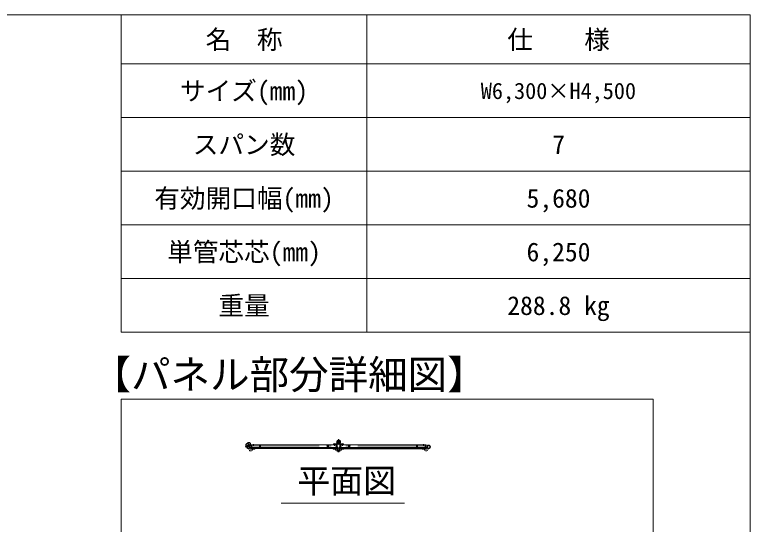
# Model space of a CAD drawing. Units: millimetres, scale not verified. Extents: x -9305 to 9305, y -6415 to 6415.
# Drawn here: x 5373 to 9305, y 3690 to 6415 of the extents above; entities that cross this region are included whole.
import ezdxf
from ezdxf.enums import TextEntityAlignment as Align

# ---------------------------------------------------------------- set-up
doc = ezdxf.new("R2010")
doc.units = ezdxf.units.MM
doc.header["$LTSCALE"] = 40
doc.header["$PDMODE"] = 32
doc.header["$PDSIZE"] = 20
doc.linetypes.add('DOUBLE_CHAIN2', pattern=[12.8, 9, -1, 0.6, -0.6, 0.6, -1])
doc.layers.add('0-9_MOJI', color=7, linetype='Continuous', lineweight=9)
doc.layers.add('0-D_図面枠', color=7, linetype='Continuous', lineweight=9)
doc.styles.add('ＭＳ ゴシック', font='')
doc.styles.get('ＭＳ ゴシック').set_extended_font_data('MS Gothic')

msp = doc.modelspace()

# ---------------------------------------------------------------- linework, layer by layer
at = {"layer": '0-9_MOJI'}
for p, q in [((5942.88, 6414.98), (9304.61, 6414.98)), ((5942.88, 6414.98), (5942.88, 4717.76)), ((7255.74, 6414.98), (7255.74, 4717.76)), ((9304.61, 6414.98), (9304.61, 4717.76)), ((5942.88, 6152.67), (9304.61, 6152.67)), ((5942.88, 5865.69), (9304.61, 5865.69)), ((5942.88, 5578.71), (9304.61, 5578.71)), ((5942.88, 5291.73), (9304.61, 5291.73)), ((5942.88, 5004.74), (9304.61, 5004.74)), ((5942.88, 4717.76), (9304.61, 4717.76))]:
    msp.add_line(p, q, dxfattribs=at)
at = {"layer": '0-D_図面枠'}
for p, q in [((7098.34, 4130.76), (7098.1, 4124.16)), ((7109.34, 4130.35), (7109.1, 4123.76)), ((7110.84, 4133.89), (7111.32, 4134.16)), ((7112.07, 4133.95), (7113.69, 4131.07)), ((6622.08, 4103.82), (6605.5, 4103.82)), ((6634.18, 4107.12), (6632.24, 4107.12)), ((6634.18, 4100.52), (6632.24, 4100.52)), ((6634.73, 4108.28), (6634.73, 4115.16)), ((6634.73, 4099.48), (6635.83, 4099.48)), ((6634.73, 4092.6), (6634.73, 4099.48)), ((6635.28, 4115.7), (6667.18, 4115.71)), ((6635.28, 4092.06), (6650.68, 4092.06)), ((6635.83, 4114.06), (6639.13, 4114.06)), ((6635.83, 4093.71), (6635.83, 4099.48)), ((6635.83, 4093.71), (6639.13, 4093.71)), ((6636.38, 4109.33), (6636.38, 4113.73)), ((6636.38, 4113.73), (6639.13, 4113.73)), ((6639.13, 4093.71), (6639.13, 4114.06)), ((6639.13, 4093.93), (6639.13, 4113.73)), ((6640.23, 4114.06), (7091.23, 4114.07)), ((6640.23, 4114.06), (6667.73, 4114.06)), ((6640.23, 4100.53), (6640.23, 4114.06)), ((6640.23, 4100.53), (7091.23, 4100.54)), ((6640.23, 4100.53), (6673.23, 4100.53)), ((6640.23, 4093.93), (6640.23, 4098.33)), ((6640.78, 4098.88), (6658.93, 4098.88)), ((6640.78, 4093.38), (6651.23, 4093.38)), ((6649.03, 4118.73), (6649.03, 4109.93)), ((6650.68, 4092.06), (6654.53, 4092.06)), ((6651.23, 4093.38), (6656.18, 4093.38)), ((6656.18, 4093.71), (6656.18, 4092.06)), ((6659.48, 4099.43), (6658.93, 4098.88)), ((6659.48, 4099.43), (6669.38, 4099.43)), ((6667.73, 4114.06), (6667.73, 4115.16)), ((6673.23, 4098.88), (6673.23, 4100.53)), ((7058.23, 4098.89), (7058.23, 4100.54)), ((7091.23, 4100.54), (7058.23, 4100.54)), ((7071.98, 4099.44), (7062.08, 4099.44)), ((7063.73, 4114.07), (7063.73, 4115.17)), ((7091.23, 4114.07), (7063.73, 4114.07)), ((7096.18, 4115.72), (7064.28, 4115.72)), ((7071.98, 4099.44), (7072.53, 4098.89)), ((7090.68, 4098.89), (7072.53, 4098.89)), ((7075.28, 4093.72), (7075.28, 4092.07)), ((7080.23, 4093.39), (7075.28, 4093.39)), ((7076.24, 4120.1), (7097.71, 4120.1)), ((7076.24, 4120.1), (7076.24, 4115.7)), ((7076.24, 4115.7), (7093.84, 4115.7)), ((7080.78, 4092.07), (7076.93, 4092.07)), ((7090.68, 4093.39), (7080.23, 4093.39)), ((7096.18, 4092.07), (7080.78, 4092.07)), ((7082.43, 4118.75), (7082.43, 4109.95)), ((7088.34, 4120.1), (7088.34, 4117.9)), ((7091.23, 4100.54), (7091.23, 4114.07)), ((7091.23, 4093.94), (7091.23, 4098.34)), ((7092.33, 4093.72), (7092.33, 4114.07)), ((7092.33, 4095.1), (7092.33, 4112.7)), ((7095.63, 4093.72), (7092.33, 4093.72)), ((7094.53, 4113.25), (7092.88, 4113.25)), ((7094.53, 4094.55), (7092.88, 4094.55)), ((7093.84, 4117.9), (7093.84, 4115.7)), ((7094.38, 4126.15), (7094.38, 4120.1)), ((7095.08, 4112.7), (7095.08, 4107.09)), ((7095.08, 4102.52), (7095.08, 4095.1)), ((7096.73, 4099.5), (7095.63, 4099.5)), ((7095.63, 4093.72), (7095.63, 4099.5)), ((7096.04, 4121.75), (7096.04, 4120.1)), ((7096.68, 4104.59), (7096.99, 4104.44)), ((7096.73, 4108.3), (7096.73, 4115.17)), ((7096.73, 4092.62), (7096.73, 4099.5)), ((7097.3, 4087.44), (7097.3, 4102.52)), ((7098.4, 4087.44), (7098.28, 4102.52)), ((7109.04, 4087.44), (7109.16, 4102.52)), ((7131.2, 4120.1), (7109.72, 4120.1)), ((7110.14, 4087.44), (7110.14, 4102.52)), ((7110.76, 4104.59), (7110.44, 4104.44)), ((7110.7, 4108.3), (7110.7, 4115.17)), ((7110.7, 4099.5), (7111.8, 4099.5)), ((7110.7, 4092.62), (7110.7, 4099.5)), ((7111.25, 4115.72), (7143.15, 4115.72)), ((7111.25, 4092.07), (7126.65, 4092.07)), ((7111.4, 4121.75), (7111.4, 4120.1)), ((7111.8, 4093.72), (7111.8, 4099.5)), ((7111.8, 4093.72), (7115.1, 4093.72)), ((7112.36, 4112.15), (7112.36, 4107.09)), ((7112.36, 4102.52), (7112.36, 4095.1)), ((7112.91, 4113.25), (7114.56, 4113.25)), ((7112.91, 4094.55), (7114.56, 4094.55)), ((7113.05, 4126.15), (7113.05, 4120.1)), ((7113.6, 4117.9), (7113.6, 4115.7)), ((7131.2, 4115.7), (7113.6, 4115.7)), ((7115.1, 4093.72), (7115.1, 4114.07)), ((7115.11, 4095.1), (7115.11, 4112.7)), ((7116.2, 4114.07), (7143.7, 4114.07)), ((7116.2, 4100.54), (7116.2, 4114.07)), ((7567.2, 4114.06), (7116.2, 4114.07)), ((7116.2, 4100.54), (7149.2, 4100.54)), ((7116.2, 4100.54), (7567.2, 4100.53)), ((7116.2, 4093.94), (7116.2, 4098.34)), ((7116.75, 4098.89), (7134.9, 4098.89)), ((7566.66, 4093.38), (7116.75, 4093.39)), ((7119.1, 4120.1), (7119.1, 4117.9)), ((7125.01, 4118.75), (7125.01, 4109.95)), ((7126.65, 4092.07), (7130.5, 4092.07)), ((7127.2, 4093.39), (7132.15, 4093.39)), ((7131.2, 4120.1), (7131.2, 4115.7)), ((7132.15, 4093.72), (7132.15, 4092.07)), ((7135.45, 4099.44), (7134.9, 4098.89)), ((7135.45, 4099.44), (7145.35, 4099.44)), ((7144.16, 4114.31), (7143.84, 4115.36)), ((7149.2, 4098.89), (7149.2, 4100.54)), ((7534.2, 4098.88), (7534.2, 4100.53)), ((7567.2, 4100.53), (7534.2, 4100.53)), ((7547.96, 4099.43), (7538.06, 4099.43)), ((7539.7, 4114.06), (7539.7, 4115.16)), ((7539.71, 4114.06), (7539.71, 4115.16)), ((7572.16, 4115.71), (7540.26, 4115.71)), ((7547.96, 4099.43), (7548.5, 4098.88)), ((7566.66, 4098.88), (7548.5, 4098.88)), ((7551.26, 4093.71), (7551.26, 4092.06)), ((7556.2, 4093.38), (7551.26, 4093.38)), ((7556.76, 4092.06), (7552.9, 4092.06)), ((7572.16, 4092.06), (7556.76, 4092.06)), ((7558.41, 4118.73), (7558.41, 4109.93)), ((7567.2, 4100.53), (7567.2, 4114.06)), ((7567.2, 4093.93), (7567.2, 4098.33)), ((7568.3, 4093.71), (7568.3, 4114.06)), ((7571.6, 4114.06), (7568.3, 4114.06)), ((7568.3, 4093.93), (7568.3, 4113.73)), ((7571.06, 4113.73), (7568.3, 4113.73)), ((7571.6, 4093.71), (7568.3, 4093.71)), ((7571.06, 4109.33), (7571.06, 4113.73)), ((7572.7, 4099.48), (7571.6, 4099.48)), ((7571.6, 4093.71), (7571.6, 4099.48)), ((7572.7, 4108.28), (7572.7, 4115.16)), ((7572.7, 4092.61), (7572.7, 4099.48)), ((7573.26, 4107.13), (7575.2, 4107.13)), ((7573.26, 4100.53), (7575.2, 4100.53)), ((6796.87, 3803.24), (7456.16, 3803.24))]:
    msp.add_line(p, q, dxfattribs=at)
at = {"layer": '0-D_図面枠', "linetype": 'DOUBLE_CHAIN2'}
for p, q in [((7103.72, 4127.24), (7103.72, 4145.18)), ((6640.23, 4112.78), (7091.23, 4112.78)), ((6640.23, 4101.94), (7091.23, 4101.94)), ((7567.21, 4112.78), (7116.21, 4112.78)), ((7567.21, 4101.94), (7116.21, 4101.94))]:
    msp.add_line(p, q, dxfattribs=at)
at = {"layer": '0-D_図面枠'}
for points in [[(-9304.61, -6414.98), (9304.61, -6414.98), (9304.61, 6414.98), (-9304.61, 6414.98)], [(7098.34, 4130.76), (7103.96, 4133.85), (7109.34, 4130.35)], [(7113.48, 4130.32), (7113, 4130.05), (7110.84, 4133.89)], [(6634.73, 4108.28), (6635.83, 4108.28), (6635.83, 4114.06)], [(6636.38, 4098.33), (6636.38, 4093.93), (6639.13, 4093.93)], [(6669.38, 4099.43), (6669.93, 4098.88), (6673.23, 4098.88)], [(7062.08, 4099.44), (7061.53, 4098.89), (7058.23, 4098.89)], [(7076.24, 4117.9), (7093.84, 4117.9), (7104.13, 4117.9)], [(7096.73, 4108.3), (7095.63, 4108.3), (7095.63, 4114.07), (7092.33, 4114.07)], [(7098.1, 4124.16), (7103.48, 4120.66), (7109.1, 4123.76)], [(7131.2, 4117.9), (7113.6, 4117.9), (7103.31, 4117.9)], [(7110.7, 4108.3), (7111.8, 4108.3), (7111.8, 4114.07), (7115.1, 4114.07)], [(7145.35, 4099.44), (7145.9, 4098.89), (7149.2, 4098.89)], [(7538.06, 4099.43), (7537.5, 4098.88), (7534.2, 4098.88)], [(7571.06, 4098.33), (7571.06, 4093.93), (7568.3, 4093.93)], [(7572.7, 4108.28), (7571.6, 4108.28), (7571.6, 4114.06)]]:
    msp.add_lwpolyline(points, dxfattribs=at)
for points in [[(5942.88, 4359.38), (8786.37, 4359.38), (8786.37, -362.91), (5942.88, -362.91)], [(6640.23, 4095.03), (6640.23, 4098.34), (7091.23, 4098.34), (7091.23, 4095.03)], [(7116.2, 4095.03), (7116.2, 4098.34), (7567.2, 4098.34), (7567.2, 4095.03)]]:
    msp.add_lwpolyline(points, close=True, dxfattribs=at)
for centre, radius in [((7103.72, 4127.24), 9.35), ((7103.72, 4127.24), 8.8), ((7103.72, 4127.24), 5.5), ((7103.72, 4127.24), 4.95), ((7103.72, 4127.24), 3.3), ((6622.08, 4103.82), 6.05), ((6684.23, 4107.32), 3.3), ((7047.23, 4107.34), 3.3), ((7160.21, 4107.34), 3.3), ((7523.21, 4107.32), 3.3), ((7585.36, 4103.83), 6.05)]:
    msp.add_circle(centre, radius, dxfattribs=at)
for centre, radius, start, end in [((7111.59, 4133.68), 0.552, 29.382, 119.382), ((7113.21, 4130.8), 0.552, 299.382, 29.382), ((6622.02, 4103.88), 9.35, 28, 330.895), ((6632.24, 4109.32), 2.2, 208.439, 270.002), ((6632.24, 4098.32), 2.2, 90.002, 151.565), ((6634.18, 4109.32), 2.2, 270.002, 0.002), ((6634.18, 4098.32), 2.2, 0.002, 90.002), ((6635.28, 4115.16), 0.552, 90.002, 180.002), ((6635.28, 4092.6), 0.552, 180.002, 270.002), ((6640.78, 4098.33), 0.552, 90.002, 180.002), ((6640.78, 4093.93), 0.552, 180.002, 270.002), ((6649.03, 4107.4), 9.35, 61.928, 118.072), ((6654.53, 4093.71), 1.65, 270.002, 0.002), ((6664.43, 4107.68), 9.35, 241.928, 298.072), ((6667.18, 4115.16), 0.552, 0.002, 90.002), ((7067.03, 4107.69), 9.35, 241.928, 298.072), ((7064.28, 4115.17), 0.552, 90.002, 180.002), ((7076.93, 4093.72), 1.65, 180.002, 270.002), ((7082.43, 4111.94), 9.35, 61.928, 118.072), ((7090.68, 4098.34), 0.552, 0.002, 90.002), ((7090.68, 4093.94), 0.552, 270.002, 0.002), ((7092.88, 4112.7), 0.552, 90, 180), ((7092.88, 4095.1), 0.552, 180, 270), ((7094.53, 4112.7), 0.552, 0, 90), ((7094.53, 4095.1), 0.552, 270, 0), ((7097.83, 4107.09), 2.75, 180, 245.323), ((7096.18, 4102.52), 1.1, 0.323, 180), ((7096.18, 4115.17), 0.552, 0.002, 90.002), ((7096.18, 4092.62), 0.552, 270.002, 0.002), ((7096.18, 4102.52), 2.1, 0, 70.063), ((7111.26, 4102.52), 2.1, 109.937, 180), ((7111.26, 4102.52), 1.1, 0, 179.677), ((7111.25, 4115.17), 0.552, 89.998, 179.998), ((7111.25, 4092.62), 0.552, 179.998, 269.998), ((7109.61, 4107.09), 2.75, 294.677, 0), ((7112.91, 4112.7), 0.552, 90, 180), ((7112.91, 4095.1), 0.552, 180, 270), ((7114.56, 4112.7), 0.552, 0, 90), ((7114.56, 4095.1), 0.552, 270, 0), ((7116.75, 4098.34), 0.552, 89.998, 179.998), ((7116.75, 4093.94), 0.552, 179.998, 269.998), ((7125.01, 4111.94), 9.35, 61.928, 118.072), ((7130.5, 4093.72), 1.65, 269.998, 359.998), ((7140.41, 4107.69), 9.35, 241.928, 298.072), ((7143.32, 4115.2), 0.552, 17.118, 107.118), ((7543.01, 4107.68), 9.35, 241.928, 298.072), ((7540.26, 4115.16), 0.552, 89.998, 179.998), ((7540.26, 4115.16), 0.552, 89.998, 179.998), ((7552.9, 4093.71), 1.65, 179.998, 269.998), ((7558.41, 4107.4), 9.35, 61.928, 118.072), ((7566.66, 4098.33), 0.552, 359.998, 89.998), ((7566.66, 4093.93), 0.552, 269.998, 359.998), ((7573.26, 4109.33), 2.2, 179.998, 269.998), ((7573.26, 4098.33), 2.2, 89.998, 179.998), ((7572.16, 4115.16), 0.552, 359.998, 89.998), ((7572.16, 4092.61), 0.552, 269.998, 359.998), ((7575.2, 4109.33), 2.2, 269.998, 331.561), ((7575.2, 4098.33), 2.2, 28.435, 89.998), ((7585.41, 4103.88), 9.35, 209.105, 152), ((7110.5, 4087.69), 13.2, 181.045, 220.133), ((7110.5, 4087.69), 12.1, 179.698, 220.354), ((7103.72, 4081.74), 4.16, 217.704, 322.296), ((7103.72, 4081.74), 3.08, 217.704, 322.296), ((7096.94, 4087.69), 12.1, 319.646, 0.302), ((7096.94, 4087.69), 13.2, 319.867, 358.955)]:
    msp.add_arc(centre, radius, start, end, dxfattribs=at)
for p in [(7103.72, 4127.24), (7104.47, 4130.22), (6618.68, 4112.61), (6624.14, 4117.42), (6634.73, 4092.06), (7096.73, 4092.07), (7110.7, 4092.07), (7572.7, 4092.06)]:
    msp.add_point(p, dxfattribs=at)

# ---------------------------------------------------------------- texts
at = {"layer": '0-9_MOJI', "style": 'ＭＳ ゴシック'}
for s, height, p in [('名\u3000称', 100.5, (6393.6, 6201.54)), ('仕\u3000\u3000様', 100.5, (8005.9, 6201.54)), ('サイズ(mm)', 100.5, (6256.46, 5926.9)), ('W6,300×H4,500', 87.12, (7864.26, 5937.88)), ('スパン数', 100.5, (6325.03, 5639.92)), ('7', 100.5, (8245.89, 5639.92)), ('有効開口幅(mm)', 100.5, (6119.32, 5352.94)), ('5,680', 100.5, (8108.75, 5352.94)), ('単管芯芯(mm)', 100.5, (6187.89, 5065.95)), ('6,250', 100.5, (8108.75, 5065.95)), ('重量', 100.5, (6462.17, 4778.97)), ('288.8 kg', 100.5, (8005.9, 4778.97))]:
    msp.add_text(s, height=height, dxfattribs=at).set_placement(p, align=Align.BOTTOM_LEFT)
at = {"layer": '0-D_図面枠', "style": 'ＭＳ ゴシック'}
for s, height, p in [('【パネル部分詳細図】', 154.8, (5784.02, 4366.92)), ('平面図', 129, (6883.8, 3819.04))]:
    msp.add_text(s, height=height, dxfattribs=at).set_placement(p, align=Align.BOTTOM_LEFT)

doc.saveas('drawing.dxf')
